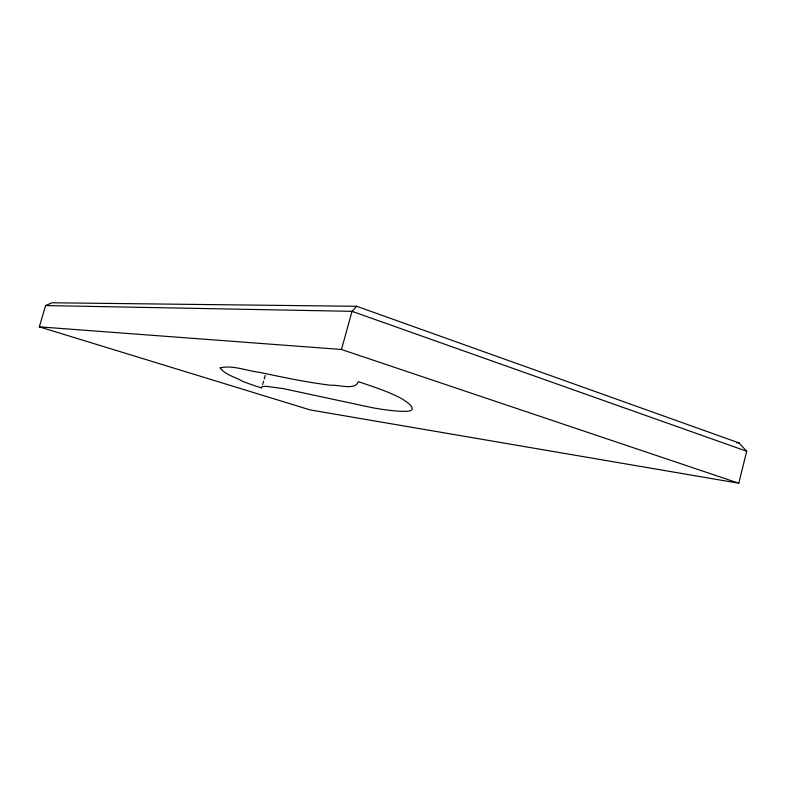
<?xml version="1.0" encoding="UTF-8"?>
<svg xmlns="http://www.w3.org/2000/svg" width="786" height="786" viewBox="0 0 786 786"><rect width="100%" height="100%" fill="white"/><g stroke="black" fill="none" stroke-linecap="round" stroke-linejoin="round"><path stroke-width="1.18" d="M738.781 483.223L746.7 451.262L739.076 442.96L356.697 306.285L52.014 302.777L45.637 305.548L39.3 326.848L310.234 409.938L738.781 483.223L341.478 349.485L39.3 326.848M341.478 349.485L352.03 311.335L356.697 306.285M262.652 384.58L263.615 381.161M264.253 378.881L265.216 375.462M45.637 305.548L352.03 311.335L746.7 451.262M736.649 442.636L739.076 442.96M220.139 367.897C225.11 374.834 235.378 377.054 242.53 381.279A54.096 3.282 15.6 0 0 252.306 384.904L254.045 385.494A54.096 3.282 15.6 0 0 261.689 387.999L261.885 386.633L265.717 386.29L283.039 388.569L371.955 407.629A139.427 9.933 15.7 0 0 385.238 409.781A241.135 17.685 16 0 0 403.935 411.324C423.693 411.835 403.041 398.64 396.606 396.154A87.108 6.848 15.5 0 0 358.259 381.682C355.37 390.721 338.55 384.482 331.427 385.317C307.306 382.497 283.53 377.408 259.793 372.387C246.942 370.953 232.744 364.792 220.139 367.897"/></g></svg>
